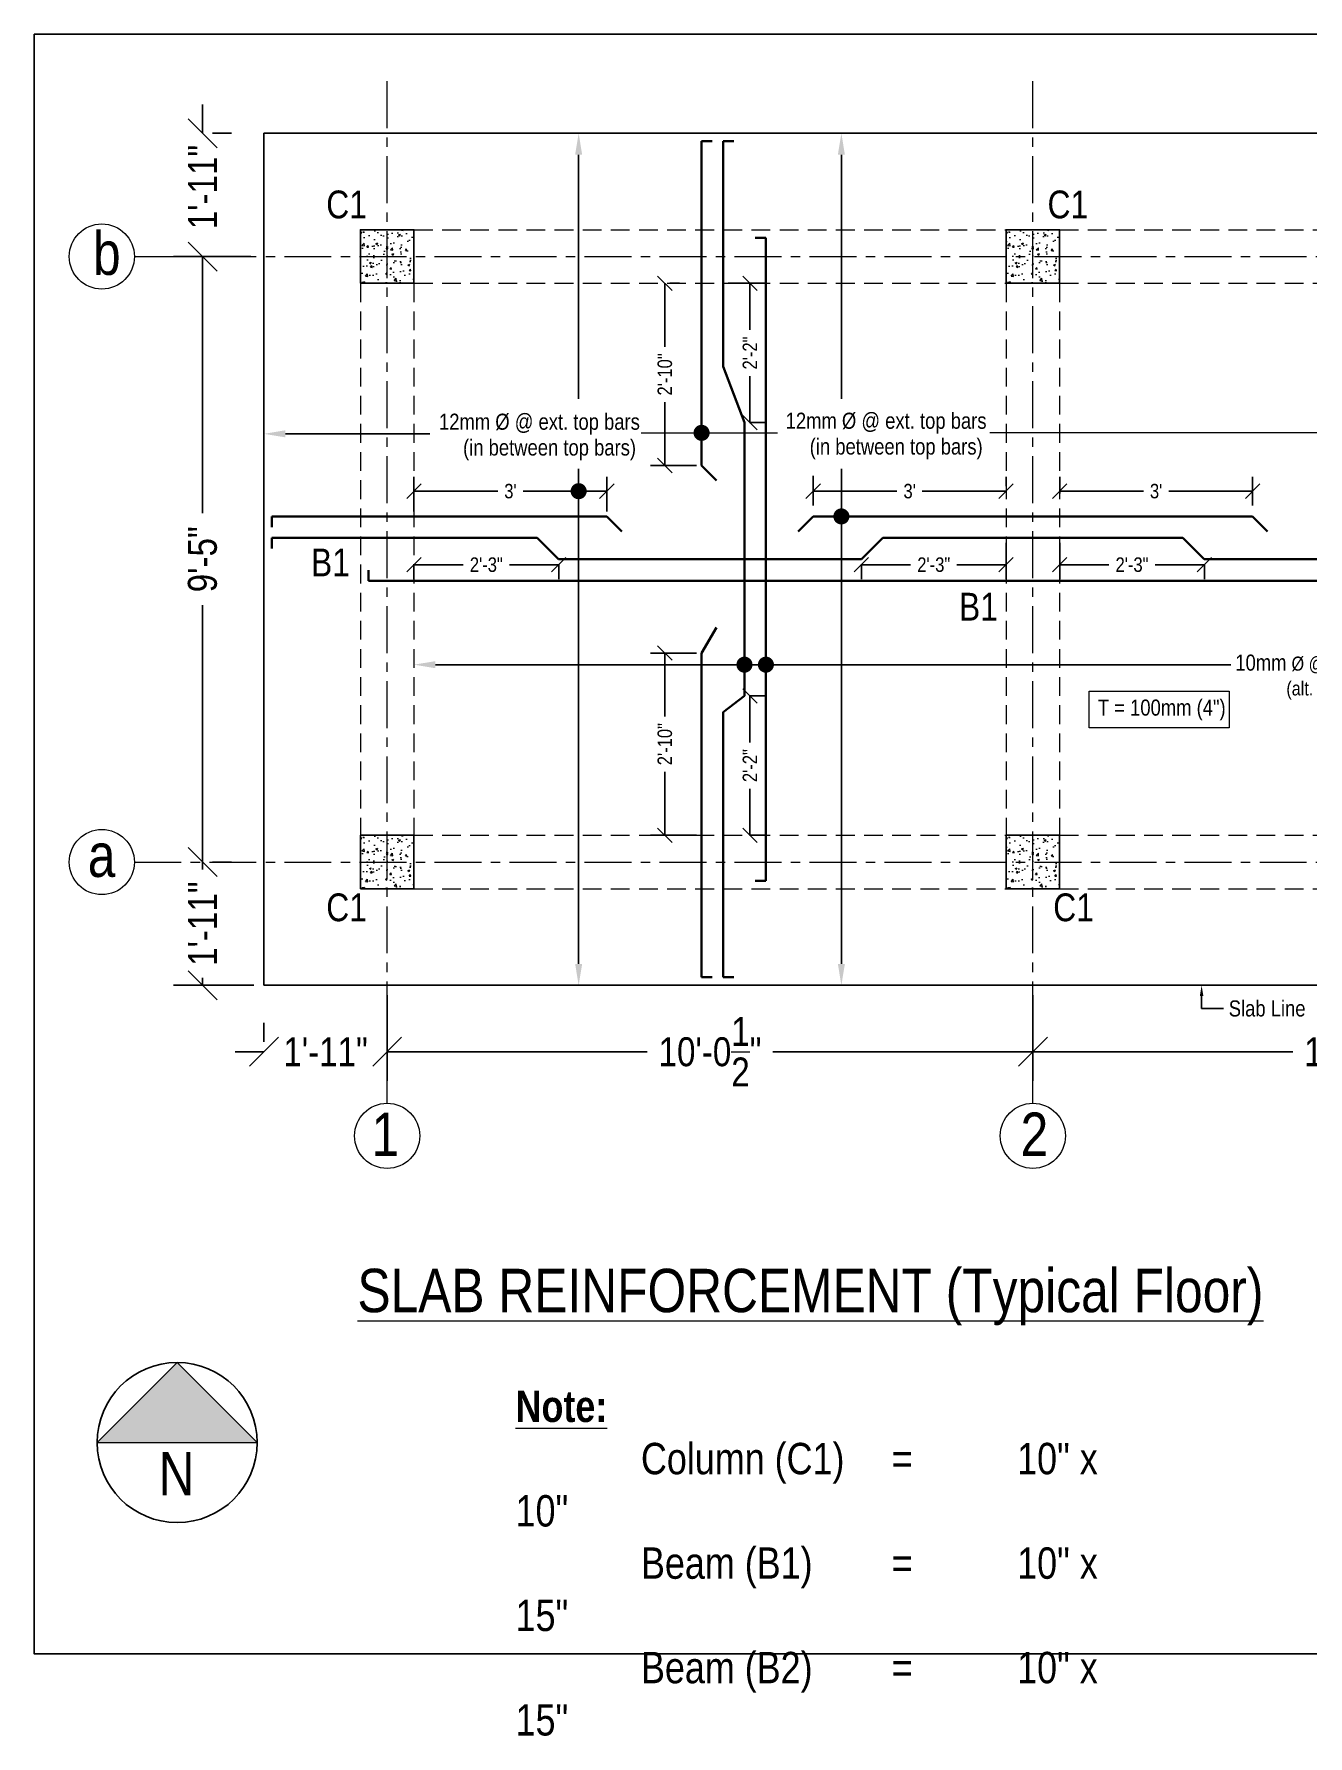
# Model space of a CAD drawing. Header units: inches. Extents: x 133 to 497, y 79 to 396.
# Drawn here: x 133.2 to 370.9, y 78.8 to 396.4 of the extents above; entities that cross this region are included whole.
import ezdxf
from ezdxf import colors
from ezdxf.entities.mleader import LeaderData, LeaderLine
from ezdxf.math import Vec2, Vec3

# ---------------------------------------------------------------- set-up
doc = ezdxf.new("R2010")
doc.units = ezdxf.units.IN
doc.header["$LTSCALE"] = 7
doc.header["$MEASUREMENT"] = 0
doc.header["$PDMODE"] = 3
doc.linetypes.add('CENTER', pattern=[2, 1.25, -0.25, 0.25, -0.25])
doc.linetypes.add('DASHED', pattern=[0.75, 0.5, -0.25])
for name, color, linetype, lineweight in [('Beam', 30, 'DASHED', 18), ('Column', 150, 'Continuous', 25), ('Dimention', 7, 'Continuous', 13), ('Grid line', 120, 'CENTER', 13), ('Hatch', 9, 'Continuous', 13), ('Reinforcement', 1, 'Continuous', 35), ('Slab', 3, 'Continuous', 25), ('Text', 5, 'Continuous', 13)]:
    doc.layers.add(name, color=color, linetype=linetype, lineweight=lineweight)
doc.styles.add('AR_arial narrow', font='ARIALN.TTF')
doc.dimstyles.new('AR_1.0_15', dxfattribs={"dimscale": 15, "dimtxt": 0.18, "dimasz": 0.18, "dimexe": 0.18, "dimexo": 0.0625, "dimgap": 0.09, "dimtad": 0, "dimdec": 4, "dimzin": 0, "dimdsep": 46, "dimlunit": 4, "dimtxsty": 'AR_arial narrow', "dimblk": 'OBLIQUE', "dimcen": 0.09, "dimadec": 0, "dimazin": 0, "dimtfac": 1, "dimtdec": 4, "dimtofl": 0, "dimtmove": 0, "dimatfit": 3, "dimfxl": 1, "dimtolj": 1, "dimtzin": 0, "dimarcsym": 0})
doc.dimstyles.new('AR_1.0_30', dxfattribs={"dimscale": 30, "dimtxt": 0.18, "dimasz": 0.18, "dimexe": 0.18, "dimexo": 0.0625, "dimgap": 0.09, "dimtad": 0, "dimdec": 4, "dimzin": 0, "dimdsep": 46, "dimlunit": 4, "dimtxsty": 'AR_arial narrow', "dimblk": 'OBLIQUE', "dimcen": 0.09, "dimadec": 0, "dimazin": 0, "dimtfac": 1, "dimtdec": 4, "dimtofl": 0, "dimtmove": 0, "dimatfit": 3, "dimfxl": 1, "dimtolj": 1, "dimtzin": 0, "dimarcsym": 0})

# ---------------------------------------------------------------- blocks, each defined once
blk = doc.blocks.new('_Oblique')
at = {"color": 0, "linetype": 'ByBlock', "lineweight": -2}
blk.add_line((-0.5, -0.5), (0.5, 0.5), dxfattribs=at)
blk = doc.blocks.new('*D2')
at = {"layer": 'Defpoints', "color": 0, "transparency": 16777216}
for p in [(199.1, 218.87), (319.6, 218.87), (319.6, 206.47)]:
    blk.add_point(p, dxfattribs=at)
at = {"layer": 'Dimention', "color": 0, "lineweight": -2, "transparency": 16777216}
for p, q in [((199.1, 217), (199.1, 201.07)), ((319.6, 217), (319.6, 201.07)), ((199.1, 206.47), (247.62, 206.47)), ((319.6, 206.47), (271.07, 206.47))]:
    blk.add_line(p, q, dxfattribs=at)
at = {"layer": 'Dimention', "color": 0, "lineweight": -2, "transparency": 16777216, "xscale": 5.399999999999999, "yscale": 5.399999999999999, "zscale": 5.399999999999999, "rotation": 180}
blk.add_blockref('_Oblique', (199.1, 206.47), dxfattribs=at)
at = {"layer": 'Dimention', "color": 0, "lineweight": -2, "transparency": 16777216, "xscale": 5.399999999999999, "yscale": 5.399999999999999, "zscale": 5.399999999999999}
blk.add_blockref('_Oblique', (319.6, 206.47), dxfattribs=at)
at = {"layer": 'Dimention', "color": 0, "transparency": 16777216, "insert": (259.35, 206.47), "char_height": 5.4, "attachment_point": 5, "style": 'AR_arial narrow'}
blk.add_mtext('\\A1;10\'-0{\\H1x;\\S1/2;}"', dxfattribs=at)
blk = doc.blocks.new('*D3')
at = {"layer": 'Defpoints', "color": 0, "transparency": 16777216}
for p in [(319.6, 218.87), (440.1, 206.47), (440.1, 206.47)]:
    blk.add_point(p, dxfattribs=at)
at = {"layer": 'Dimention', "color": 0, "lineweight": -2, "transparency": 16777216}
for p, q in [((319.6, 217), (319.6, 201.07)), ((440.1, 208.34), (440.1, 211.87)), ((319.6, 206.47), (368.12, 206.47)), ((440.1, 206.47), (391.57, 206.47))]:
    blk.add_line(p, q, dxfattribs=at)
at = {"layer": 'Dimention', "color": 0, "lineweight": -2, "transparency": 16777216, "xscale": 5.399999999999999, "yscale": 5.399999999999999, "zscale": 5.399999999999999, "rotation": 180}
blk.add_blockref('_Oblique', (319.6, 206.47), dxfattribs=at)
at = {"layer": 'Dimention', "color": 0, "lineweight": -2, "transparency": 16777216, "xscale": 5.399999999999999, "yscale": 5.399999999999999, "zscale": 5.399999999999999}
blk.add_blockref('_Oblique', (440.1, 206.47), dxfattribs=at)
at = {"layer": 'Dimention', "color": 0, "transparency": 16777216, "insert": (379.85, 206.47), "char_height": 5.4, "attachment_point": 5, "style": 'AR_arial narrow'}
blk.add_mtext('\\A1;10\'-0{\\H1x;\\S1/2;}"', dxfattribs=at)
blk = doc.blocks.new('*D5')
at = {"layer": 'Defpoints', "color": 0, "transparency": 16777216}
for p in [(199.1, 218.87), (176.1, 206.47), (176.1, 206.47)]:
    blk.add_point(p, dxfattribs=at)
at = {"layer": 'Dimention', "color": 0, "lineweight": -2, "transparency": 16777216}
for p, q in [((199.1, 217), (199.1, 201.07)), ((176.1, 208.34), (176.1, 211.87)), ((176.1, 206.47), (170.7, 206.47)), ((199.1, 206.47), (204.5, 206.47))]:
    blk.add_line(p, q, dxfattribs=at)
at = {"layer": 'Dimention', "color": 0, "lineweight": -2, "transparency": 16777216, "xscale": 5.399999999999999, "yscale": 5.399999999999999, "zscale": 5.399999999999999}
blk.add_blockref('_Oblique', (176.1, 206.47), dxfattribs=at)
at = {"layer": 'Dimention', "color": 0, "lineweight": -2, "transparency": 16777216, "xscale": 5.399999999999999, "yscale": 5.399999999999999, "zscale": 5.399999999999999, "rotation": 180}
blk.add_blockref('_Oblique', (199.1, 206.47), dxfattribs=at)
at = {"layer": 'Dimention', "color": 0, "transparency": 16777216, "insert": (187.6, 206.47), "char_height": 5.4, "attachment_point": 5, "style": 'AR_arial narrow'}
blk.add_mtext('\\A1;1\'-11"', dxfattribs=at)
blk = doc.blocks.new('*D6')
at = {"layer": 'Defpoints', "color": 0, "transparency": 16777216}
for p in [(164.64, 241.87), (164.64, 241.87), (176.1, 218.87)]:
    blk.add_point(p, dxfattribs=at)
at = {"layer": 'Dimention', "color": 0, "lineweight": -2, "transparency": 16777216}
for p, q in [((164.64, 241.87), (164.64, 240.47)), ((166.51, 241.87), (170.04, 241.87)), ((164.64, 218.87), (164.64, 220.27)), ((174.22, 218.87), (159.24, 218.87))]:
    blk.add_line(p, q, dxfattribs=at)
at = {"layer": 'Dimention', "color": 0, "lineweight": -2, "transparency": 16777216, "xscale": 5.399999999999999, "yscale": 5.399999999999999, "zscale": 5.399999999999999}
for p, rotation in [((164.64, 241.87), 90), ((164.64, 218.87), 270)]:
    blk.add_blockref('_Oblique', p, dxfattribs=dict(at, rotation=rotation))
at = {"layer": 'Dimention', "color": 0, "transparency": 16777216, "insert": (164.64, 230.37), "char_height": 5.4, "attachment_point": 5, "rotation": 90, "style": 'AR_arial narrow'}
blk.add_mtext('\\A1;1\'-11"', dxfattribs=at)
blk = doc.blocks.new('*D7')
at = {"layer": 'Defpoints', "color": 0, "transparency": 16777216}
for p in [(164.64, 354.87), (175.51, 354.87), (164.64, 241.87)]:
    blk.add_point(p, dxfattribs=at)
at = {"layer": 'Dimention', "color": 0, "lineweight": -2, "transparency": 16777216}
for p, q in [((173.64, 354.87), (159.24, 354.87)), ((164.64, 354.87), (164.64, 306.96)), ((164.64, 241.87), (164.64, 289.78)), ((166.51, 241.87), (170.04, 241.87))]:
    blk.add_line(p, q, dxfattribs=at)
at = {"layer": 'Dimention', "color": 0, "lineweight": -2, "transparency": 16777216, "xscale": 5.399999999999999, "yscale": 5.399999999999999, "zscale": 5.399999999999999}
for p, rotation in [((164.64, 354.87), 90), ((164.64, 241.87), 270)]:
    blk.add_blockref('_Oblique', p, dxfattribs=dict(at, rotation=rotation))
at = {"layer": 'Dimention', "color": 0, "transparency": 16777216, "insert": (164.64, 298.37), "char_height": 5.4, "attachment_point": 5, "rotation": 90, "style": 'AR_arial narrow'}
blk.add_mtext('\\A1;9\'-5"', dxfattribs=at)
blk = doc.blocks.new('*D8')
at = {"layer": 'Defpoints', "color": 0, "transparency": 16777216}
for p in [(164.64, 377.87), (164.64, 377.87), (175.51, 354.87)]:
    blk.add_point(p, dxfattribs=at)
at = {"layer": 'Dimention', "color": 0, "lineweight": -2, "transparency": 16777216}
for p, q in [((164.64, 377.87), (164.64, 383.27)), ((166.51, 377.87), (170.04, 377.87)), ((173.64, 354.87), (159.24, 354.87)), ((164.64, 354.87), (164.64, 349.47))]:
    blk.add_line(p, q, dxfattribs=at)
at = {"layer": 'Dimention', "color": 0, "lineweight": -2, "transparency": 16777216, "xscale": 5.399999999999999, "yscale": 5.399999999999999, "zscale": 5.399999999999999}
for p, rotation in [((164.64, 377.87), 270), ((164.64, 354.87), 90)]:
    blk.add_blockref('_Oblique', p, dxfattribs=dict(at, rotation=rotation))
at = {"layer": 'Dimention', "color": 0, "transparency": 16777216, "insert": (164.64, 367.84), "char_height": 5.4, "attachment_point": 5, "rotation": 90, "style": 'AR_arial narrow'}
blk.add_mtext('\\A1;1\'-11"', dxfattribs=at)
blk = doc.blocks.new('*D9')
at = {"layer": 'Defpoints', "color": 0, "transparency": 16777216}
for p in [(240.1, 311.08), (204.1, 306.37), (240.1, 306.37)]:
    blk.add_point(p, dxfattribs=at)
at = {"layer": 'Dimention', "color": 0, "lineweight": -2, "transparency": 16777216}
for p, q in [((204.1, 307.31), (204.1, 313.78)), ((240.1, 307.31), (240.1, 313.78)), ((204.1, 311.08), (219.73, 311.08)), ((240.1, 311.08), (224.46, 311.08))]:
    blk.add_line(p, q, dxfattribs=at)
at = {"layer": 'Dimention', "color": 0, "lineweight": -2, "transparency": 16777216, "xscale": 2.7, "yscale": 2.7, "zscale": 2.7, "rotation": 180}
blk.add_blockref('_Oblique', (204.1, 311.08), dxfattribs=at)
at = {"layer": 'Dimention', "color": 0, "lineweight": -2, "transparency": 16777216, "xscale": 2.7, "yscale": 2.7, "zscale": 2.7}
blk.add_blockref('_Oblique', (240.1, 311.08), dxfattribs=at)
at = {"layer": 'Dimention', "color": 0, "transparency": 16777216, "insert": (222.1, 311.08), "char_height": 2.7, "attachment_point": 5, "style": 'AR_arial narrow'}
blk.add_mtext("\\A1;3'", dxfattribs=at)
blk = doc.blocks.new('*D10')
at = {"layer": 'Defpoints', "color": 0, "transparency": 16777216}
for p in [(204.1, 298.37), (231.1, 298.37), (231.1, 297.35)]:
    blk.add_point(p, dxfattribs=at)
at = {"layer": 'Dimention', "color": 0, "lineweight": -2, "transparency": 16777216}
for p, q in [((204.1, 297.43), (204.1, 294.65)), ((204.1, 297.35), (213.28, 297.35)), ((231.1, 297.35), (221.91, 297.35)), ((231.1, 297.43), (231.1, 294.65))]:
    blk.add_line(p, q, dxfattribs=at)
at = {"layer": 'Dimention', "color": 0, "lineweight": -2, "transparency": 16777216, "xscale": 2.7, "yscale": 2.7, "zscale": 2.7, "rotation": 180}
blk.add_blockref('_Oblique', (204.1, 297.35), dxfattribs=at)
at = {"layer": 'Dimention', "color": 0, "lineweight": -2, "transparency": 16777216, "xscale": 2.7, "yscale": 2.7, "zscale": 2.7}
blk.add_blockref('_Oblique', (231.1, 297.35), dxfattribs=at)
at = {"layer": 'Dimention', "color": 0, "transparency": 16777216, "insert": (217.6, 297.35), "char_height": 2.7, "attachment_point": 5, "style": 'AR_arial narrow'}
blk.add_mtext('\\A1;2\'-3"', dxfattribs=at)
blk = doc.blocks.new('*D11')
at = {"layer": 'Defpoints', "color": 0, "transparency": 16777216}
for p in [(314.6, 302.37), (287.6, 298.37), (314.6, 297.35)]:
    blk.add_point(p, dxfattribs=at)
at = {"layer": 'Dimention', "color": 0, "lineweight": -2, "transparency": 16777216}
for p, q in [((314.6, 301.43), (314.6, 294.65)), ((287.6, 297.43), (287.6, 294.65)), ((287.6, 297.35), (296.78, 297.35)), ((314.6, 297.35), (305.41, 297.35))]:
    blk.add_line(p, q, dxfattribs=at)
at = {"layer": 'Dimention', "color": 0, "lineweight": -2, "transparency": 16777216, "xscale": 2.7, "yscale": 2.7, "zscale": 2.7, "rotation": 180}
blk.add_blockref('_Oblique', (287.6, 297.35), dxfattribs=at)
at = {"layer": 'Dimention', "color": 0, "lineweight": -2, "transparency": 16777216, "xscale": 2.7, "yscale": 2.7, "zscale": 2.7}
blk.add_blockref('_Oblique', (314.6, 297.35), dxfattribs=at)
at = {"layer": 'Dimention', "color": 0, "transparency": 16777216, "insert": (301.1, 297.35), "char_height": 2.7, "attachment_point": 5, "style": 'AR_arial narrow'}
blk.add_mtext('\\A1;2\'-3"', dxfattribs=at)
blk = doc.blocks.new('*D12')
at = {"layer": 'Defpoints', "color": 0, "transparency": 16777216}
for p in [(324.6, 302.37), (351.6, 298.37), (351.6, 297.35)]:
    blk.add_point(p, dxfattribs=at)
at = {"layer": 'Dimention', "color": 0, "lineweight": -2, "transparency": 16777216}
for p, q in [((324.6, 301.43), (324.6, 294.65)), ((324.6, 297.35), (333.78, 297.35)), ((351.6, 297.35), (342.41, 297.35)), ((351.6, 297.43), (351.6, 294.65))]:
    blk.add_line(p, q, dxfattribs=at)
at = {"layer": 'Dimention', "color": 0, "lineweight": -2, "transparency": 16777216, "xscale": 2.7, "yscale": 2.7, "zscale": 2.7, "rotation": 180}
blk.add_blockref('_Oblique', (324.6, 297.35), dxfattribs=at)
at = {"layer": 'Dimention', "color": 0, "lineweight": -2, "transparency": 16777216, "xscale": 2.7, "yscale": 2.7, "zscale": 2.7}
blk.add_blockref('_Oblique', (351.6, 297.35), dxfattribs=at)
at = {"layer": 'Dimention', "color": 0, "transparency": 16777216, "insert": (338.1, 297.35), "char_height": 2.7, "attachment_point": 5, "style": 'AR_arial narrow'}
blk.add_mtext('\\A1;2\'-3"', dxfattribs=at)
blk = doc.blocks.new('*D16')
at = {"layer": 'Defpoints', "color": 0, "transparency": 16777216}
for p in [(250.92, 280.87), (257.77, 280.87), (257.77, 246.87)]:
    blk.add_point(p, dxfattribs=at)
at = {"layer": 'Dimention', "color": 0, "lineweight": -2, "transparency": 16777216}
for p, q in [((256.84, 280.87), (248.22, 280.87)), ((250.92, 280.87), (250.92, 269.04)), ((250.92, 246.87), (250.92, 258.7)), ((256.84, 246.87), (248.22, 246.87))]:
    blk.add_line(p, q, dxfattribs=at)
at = {"layer": 'Dimention', "color": 0, "lineweight": -2, "transparency": 16777216, "xscale": 2.7, "yscale": 2.7, "zscale": 2.7}
for p, rotation in [((250.92, 280.87), 90), ((250.92, 246.87), 270)]:
    blk.add_blockref('_Oblique', p, dxfattribs=dict(at, rotation=rotation))
at = {"layer": 'Dimention', "color": 0, "transparency": 16777216, "insert": (250.92, 263.87), "char_height": 2.7, "attachment_point": 5, "rotation": 90, "style": 'AR_arial narrow'}
blk.add_mtext('\\A1;2\'-10"', dxfattribs=at)
blk = doc.blocks.new('*D17')
at = {"layer": 'Defpoints', "color": 0, "transparency": 16777216}
for p in [(250.92, 349.87), (250.92, 349.87), (257.77, 315.87)]:
    blk.add_point(p, dxfattribs=at)
at = {"layer": 'Dimention', "color": 0, "lineweight": -2, "transparency": 16777216}
for p, q in [((250.92, 349.87), (250.92, 338.04)), ((251.86, 349.87), (253.62, 349.87)), ((250.92, 315.87), (250.92, 327.7)), ((256.84, 315.87), (248.22, 315.87))]:
    blk.add_line(p, q, dxfattribs=at)
at = {"layer": 'Dimention', "color": 0, "lineweight": -2, "transparency": 16777216, "xscale": 2.7, "yscale": 2.7, "zscale": 2.7}
for p, rotation in [((250.92, 349.87), 90), ((250.92, 315.87), 270)]:
    blk.add_blockref('_Oblique', p, dxfattribs=dict(at, rotation=rotation))
at = {"layer": 'Dimention', "color": 0, "transparency": 16777216, "insert": (250.92, 332.87), "char_height": 2.7, "attachment_point": 5, "rotation": 90, "style": 'AR_arial narrow'}
blk.add_mtext('\\A1;2\'-10"', dxfattribs=at)
blk = doc.blocks.new('*D14')
at = {"layer": 'Defpoints', "color": 0, "transparency": 16777216}
for p in [(265.77, 272.87), (266.79, 272.87), (265.77, 246.87)]:
    blk.add_point(p, dxfattribs=at)
at = {"layer": 'Dimention', "color": 0, "lineweight": -2, "transparency": 16777216}
for p, q in [((266.71, 272.87), (269.49, 272.87)), ((266.79, 272.87), (266.79, 264.18)), ((266.79, 246.87), (266.79, 255.56)), ((266.71, 246.87), (269.49, 246.87))]:
    blk.add_line(p, q, dxfattribs=at)
at = {"layer": 'Dimention', "color": 0, "lineweight": -2, "transparency": 16777216, "xscale": 2.7, "yscale": 2.7, "zscale": 2.7}
for p, rotation in [((266.79, 272.87), 90), ((266.79, 246.87), 270)]:
    blk.add_blockref('_Oblique', p, dxfattribs=dict(at, rotation=rotation))
at = {"layer": 'Dimention', "color": 0, "transparency": 16777216, "insert": (266.79, 259.87), "char_height": 2.7, "attachment_point": 5, "rotation": 90, "style": 'AR_arial narrow'}
blk.add_mtext('\\A1;2\'-2"', dxfattribs=at)
blk = doc.blocks.new('*D15')
at = {"layer": 'Defpoints', "color": 0, "transparency": 16777216}
for p in [(261.77, 349.87), (266.79, 349.87), (265.77, 323.87)]:
    blk.add_point(p, dxfattribs=at)
at = {"layer": 'Dimention', "color": 0, "lineweight": -2, "transparency": 16777216}
for p, q in [((262.71, 349.87), (269.49, 349.87)), ((266.79, 349.87), (266.79, 341.18)), ((266.79, 323.87), (266.79, 332.56)), ((266.71, 323.87), (269.49, 323.87))]:
    blk.add_line(p, q, dxfattribs=at)
at = {"layer": 'Dimention', "color": 0, "lineweight": -2, "transparency": 16777216, "xscale": 2.7, "yscale": 2.7, "zscale": 2.7}
for p, rotation in [((266.79, 349.87), 90), ((266.79, 323.87), 270)]:
    blk.add_blockref('_Oblique', p, dxfattribs=dict(at, rotation=rotation))
at = {"layer": 'Dimention', "color": 0, "transparency": 16777216, "insert": (266.79, 336.87), "char_height": 2.7, "attachment_point": 5, "rotation": 90, "style": 'AR_arial narrow'}
blk.add_mtext('\\A1;2\'-2"', dxfattribs=at)
blk = doc.blocks.new('*D18')
at = {"layer": 'Defpoints', "color": 0, "transparency": 16777216}
for p in [(278.6, 314.9), (314.6, 311.08), (314.6, 311.08)]:
    blk.add_point(p, dxfattribs=at)
at = {"layer": 'Dimention', "color": 0, "lineweight": -2, "transparency": 16777216}
for p, q in [((278.6, 313.97), (278.6, 308.38)), ((314.6, 312.01), (314.6, 313.78)), ((278.6, 311.08), (294.23, 311.08)), ((314.6, 311.08), (298.96, 311.08))]:
    blk.add_line(p, q, dxfattribs=at)
at = {"layer": 'Dimention', "color": 0, "lineweight": -2, "transparency": 16777216, "xscale": 2.7, "yscale": 2.7, "zscale": 2.7, "rotation": 180}
blk.add_blockref('_Oblique', (278.6, 311.08), dxfattribs=at)
at = {"layer": 'Dimention', "color": 0, "lineweight": -2, "transparency": 16777216, "xscale": 2.7, "yscale": 2.7, "zscale": 2.7}
blk.add_blockref('_Oblique', (314.6, 311.08), dxfattribs=at)
at = {"layer": 'Dimention', "color": 0, "transparency": 16777216, "insert": (296.6, 311.08), "char_height": 2.7, "attachment_point": 5, "style": 'AR_arial narrow'}
blk.add_mtext("\\A1;3'", dxfattribs=at)
blk = doc.blocks.new('*D19')
at = {"layer": 'Defpoints', "color": 0, "transparency": 16777216}
for p in [(324.6, 309.73), (360.6, 311.08), (360.6, 307.45)]:
    blk.add_point(p, dxfattribs=at)
at = {"layer": 'Dimention', "color": 0, "lineweight": -2, "transparency": 16777216}
for p, q in [((324.6, 310.66), (324.6, 313.78)), ((360.6, 308.39), (360.6, 313.78)), ((324.6, 311.08), (340.23, 311.08)), ((360.6, 311.08), (344.96, 311.08))]:
    blk.add_line(p, q, dxfattribs=at)
at = {"layer": 'Dimention', "color": 0, "lineweight": -2, "transparency": 16777216, "xscale": 2.7, "yscale": 2.7, "zscale": 2.7, "rotation": 180}
blk.add_blockref('_Oblique', (324.6, 311.08), dxfattribs=at)
at = {"layer": 'Dimention', "color": 0, "lineweight": -2, "transparency": 16777216, "xscale": 2.7, "yscale": 2.7, "zscale": 2.7}
blk.add_blockref('_Oblique', (360.6, 311.08), dxfattribs=at)
at = {"layer": 'Dimention', "color": 0, "transparency": 16777216, "insert": (342.6, 311.08), "char_height": 2.7, "attachment_point": 5, "style": 'AR_arial narrow'}
blk.add_mtext("\\A1;3'", dxfattribs=at)

msp = doc.modelspace()

# ---------------------------------------------------------------- hatches: boundary and pattern name
at = {"layer": 'Dimention'}
h = msp.add_hatch(color=256, dxfattribs=at)
h.dxf.hatch_style = 1
h.paths.add_polyline_path([(159.90213, 148.46749), (144.9648, 133.53016), (174.83946, 133.53016)])
at = {"layer": 'Hatch'}
h = msp.add_hatch(dxfattribs=at)
h.set_pattern_fill('AR-CONC', color=256, scale=0.5)
h.set_pattern_definition([(50, (0, 0), (3.5863, -0.31376), [0.375, -4.125]), (355, (0, 0), (-0.693757, 3.76096), [0.3, -3.3]), (100.4514, (0.299, -0.026), (2.892544, 3.4472), [0.3187, -3.50571]), (46.1842, (0, 1), (5.336207, -0.827596), [0.5625, -6.1875]), (96.6356, (0.4447, 0.931), (4.67331, 4.87059), [0.47805, -5.25857]), (351.1842, (0, 1), (4.67331, 4.87059), [0.45, -4.95]), (21, (0.5, 0.75), (2.984535, -2.013094), [0.375, -4.125]), (326, (0.5, 0.75), (1.216577, 3.62575), [0.3, -3.3]), (71.4514, (0.7487, 0.5822), (4.201112, 1.612656), [0.3187, -3.50571]), (37.5, (0, 0), (0.0607993, 1.6644693), [0, -3.26, 0, -3.35, 0, -3.3125]), (7.5, (0, 0), (1.315348, 1.9720586), [0, -1.91, 0, -3.185, 0, -1.2625]), (327.5, (-1.115, 0), (2.669112, -0.1127744), [0, -1.25, 0, -3.9, 0, -5.175]), (317.5, (-1.615, 0), (2.915931, 0.500525), [0, -1.625, 0, -2.59, 0, -3.675])])
h.paths.add_polyline_path([(194.0952, 349.87046), (204.0952, 349.87046), (204.0952, 359.87046), (194.0952, 359.87046)])
h = msp.add_hatch(dxfattribs=at)
h.set_pattern_fill('AR-CONC', color=256, scale=0.5)
h.set_pattern_definition([(50, (120.5, 0), (3.5863, -0.31376), [0.375, -4.125]), (355, (120.5, 0), (-0.693757, 3.76096), [0.3, -3.3]), (100.4514, (120.799, -0.026), (2.892544, 3.4472), [0.3187, -3.50571]), (46.1842, (120.5, 1), (5.336207, -0.827596), [0.5625, -6.1875]), (96.6356, (120.9447, 0.931), (4.67331, 4.87059), [0.47805, -5.25857]), (351.1842, (120.5, 1), (4.67331, 4.87059), [0.45, -4.95]), (21, (121, 0.75), (2.984535, -2.013094), [0.375, -4.125]), (326, (121, 0.75), (1.216577, 3.62575), [0.3, -3.3]), (71.4514, (121.2487, 0.5822), (4.201112, 1.612656), [0.3187, -3.50571]), (37.5, (120.5, 0), (0.0607993, 1.6644693), [0, -3.26, 0, -3.35, 0, -3.3125]), (7.5, (120.5, 0), (1.315348, 1.9720586), [0, -1.91, 0, -3.185, 0, -1.2625]), (327.5, (119.385, 0), (2.669112, -0.1127744), [0, -1.25, 0, -3.9, 0, -5.175]), (317.5, (118.885, 0), (2.915931, 0.500525), [0, -1.625, 0, -2.59, 0, -3.675])])
h.paths.add_polyline_path([(314.5952, 349.87046), (324.5952, 349.87046), (324.5952, 359.87046), (314.5952, 359.87046)])
h = msp.add_hatch(dxfattribs=at)
h.set_pattern_fill('AR-CONC', color=256, scale=0.5)
h.set_pattern_definition([(50, (0, -113), (3.5863, -0.31376), [0.375, -4.125]), (355, (0, -113), (-0.693757, 3.76096), [0.3, -3.3]), (100.4514, (0.299, -113.026), (2.892544, 3.4472), [0.3187, -3.50571]), (46.1842, (0, -112), (5.336207, -0.827596), [0.5625, -6.1875]), (96.6356, (0.4447, -112.069), (4.67331, 4.87059), [0.47805, -5.25857]), (351.1842, (0, -112), (4.67331, 4.87059), [0.45, -4.95]), (21, (0.5, -112.25), (2.984535, -2.013094), [0.375, -4.125]), (326, (0.5, -112.25), (1.216577, 3.62575), [0.3, -3.3]), (71.4514, (0.7487, -112.4178), (4.201112, 1.612656), [0.3187, -3.50571]), (37.5, (0, -113), (0.0607993, 1.6644693), [0, -3.26, 0, -3.35, 0, -3.3125]), (7.5, (0, -113), (1.315348, 1.9720586), [0, -1.91, 0, -3.185, 0, -1.2625]), (327.5, (-1.115, -113), (2.669112, -0.1127744), [0, -1.25, 0, -3.9, 0, -5.175]), (317.5, (-1.615, -113), (2.915931, 0.500525), [0, -1.625, 0, -2.59, 0, -3.675])])
h.paths.add_polyline_path([(194.0952, 236.87046), (204.0952, 236.87046), (204.0952, 246.87046), (194.0952, 246.87046)])
h = msp.add_hatch(dxfattribs=at)
h.set_pattern_fill('AR-CONC', color=256, scale=0.5)
h.set_pattern_definition([(50, (120.5, -113), (3.5863, -0.31376), [0.375, -4.125]), (355, (120.5, -113), (-0.693757, 3.76096), [0.3, -3.3]), (100.4514, (120.799, -113.026), (2.892544, 3.4472), [0.3187, -3.50571]), (46.1842, (120.5, -112), (5.336207, -0.827596), [0.5625, -6.1875]), (96.6356, (120.9447, -112.069), (4.67331, 4.87059), [0.47805, -5.25857]), (351.1842, (120.5, -112), (4.67331, 4.87059), [0.45, -4.95]), (21, (121, -112.25), (2.984535, -2.013094), [0.375, -4.125]), (326, (121, -112.25), (1.216577, 3.62575), [0.3, -3.3]), (71.4514, (121.2487, -112.4178), (4.201112, 1.612656), [0.3187, -3.50571]), (37.5, (120.5, -113), (0.0607993, 1.6644693), [0, -3.26, 0, -3.35, 0, -3.3125]), (7.5, (120.5, -113), (1.315348, 1.9720586), [0, -1.91, 0, -3.185, 0, -1.2625]), (327.5, (119.385, -113), (2.669112, -0.1127744), [0, -1.25, 0, -3.9, 0, -5.175]), (317.5, (118.885, -113), (2.915931, 0.500525), [0, -1.625, 0, -2.59, 0, -3.675])])
h.paths.add_polyline_path([(314.5952, 236.87046), (324.5952, 236.87046), (324.5952, 246.87046), (314.5952, 246.87046)])

# ---------------------------------------------------------------- linework, layer by layer
msp.add_lwpolyline([(133.19285, 396.39308), (496.85952, 396.39308), (496.85952, 94.12103), (133.19285, 94.12103)], close=True)
msp.add_circle((159.90213, 133.53016), 14.93733)
at = {"layer": 'Beam'}
for p, q in [((204.0952, 359.87046), (314.5952, 359.87046)), ((322.37816, 359.87046), (322.57159, 359.87046)), ((324.5952, 359.87046), (435.0952, 359.87046)), ((194.0952, 349.87046), (194.0952, 246.87046)), ((204.0952, 349.87046), (314.5952, 349.87046)), ((204.0952, 349.87046), (204.0952, 246.87046)), ((314.5952, 349.87046), (314.5952, 246.87046)), ((324.5952, 349.87046), (435.0952, 349.87046)), ((324.5952, 349.87046), (324.5952, 246.87046)), ((204.0952, 246.87046), (314.5952, 246.87046)), ((324.5952, 246.87046), (435.0952, 246.87046)), ((204.0952, 236.87046), (314.5952, 236.87046)), ((324.5952, 236.87046), (435.0952, 236.87046))]:
    msp.add_line(p, q, dxfattribs=at)
at = {"layer": 'Column'}
for points in [[(194.0952, 349.87046), (204.0952, 349.87046), (204.0952, 359.87046), (194.0952, 359.87046)], [(314.5952, 349.87046), (324.5952, 349.87046), (324.5952, 359.87046), (314.5952, 359.87046)], [(194.0952, 236.87046), (204.0952, 236.87046), (204.0952, 246.87046), (194.0952, 246.87046)], [(314.5952, 236.87046), (324.5952, 236.87046), (324.5952, 246.87046), (314.5952, 246.87046)]]:
    msp.add_lwpolyline(points, close=True, dxfattribs=at)
at = {"layer": 'Dimention'}
for p, q in [((246.48473, 321.96567), (271.96517, 321.96567)), ((380.46123, 321.96567), (311.55342, 321.96567)), ((159.90213, 148.46749), (144.9648, 133.53016)), ((174.83946, 133.53016), (159.90213, 148.46749)), ((144.9648, 133.53016), (174.83946, 133.53016))]:
    msp.add_line(p, q, dxfattribs=at)
msp.add_lwpolyline([(330.10302, 273.75249), (356.2421, 273.75249), (356.2421, 266.90637), (330.10302, 266.90637)], close=True, dxfattribs=at)
at = {"layer": 'Grid line'}
for p, q in [((199.0952, 196.84701), (199.0952, 389.25342)), ((319.5952, 196.84701), (319.5952, 389.25342)), ((151.92296, 354.87046), (475.68878, 354.87046)), ((151.92296, 241.87046), (475.68878, 241.87046))]:
    msp.add_line(p, q, dxfattribs=at)
at = {"layer": 'Grid line', "linetype": 'Continuous'}
for centre in [(145.84384, 354.87046), (145.84384, 241.87046), (199.0952, 190.7679), (319.5952, 190.7679)]:
    msp.add_circle(centre, 6.07912, dxfattribs=at)
at = {"layer": 'Reinforcement'}
for p, q in [((257.77446, 315.87046), (257.77446, 376.37046)), ((257.77446, 376.37046), (259.77446, 376.37046)), ((261.77446, 334.37046), (261.77446, 376.37046)), ((261.77446, 376.37046), (263.77446, 376.37046)), ((269.77446, 358.37046), (267.77446, 358.37046)), ((269.77446, 238.37046), (269.77446, 358.37046)), ((265.77446, 323.87046), (261.77446, 334.37046)), ((265.77446, 323.87046), (261.77446, 334.37046)), ((265.77446, 323.87046), (261.77446, 334.37046)), ((265.77446, 272.87046), (265.77446, 323.87046)), ((260.57446, 313.07046), (257.77446, 315.87046)), ((260.57446, 313.07046), (257.77446, 315.87046)), ((177.5952, 306.37046), (240.0952, 306.37046)), ((177.5952, 306.37046), (177.5952, 304.37046)), ((242.8952, 303.57046), (240.0952, 306.37046)), ((242.8952, 303.57046), (240.0952, 306.37046)), ((275.7952, 303.57046), (278.5952, 306.37046)), ((275.7952, 303.57046), (278.5952, 306.37046)), ((278.5952, 306.37046), (360.5952, 306.37046)), ((363.3952, 303.57046), (360.5952, 306.37046)), ((363.3952, 303.57046), (360.5952, 306.37046)), ((177.5952, 302.37046), (227.0952, 302.37046)), ((177.5952, 302.37046), (177.5952, 300.37046)), ((231.0952, 298.37046), (227.0952, 302.37046)), ((231.0952, 298.37046), (227.0952, 302.37046)), ((231.0952, 298.37046), (227.0952, 302.37046)), ((287.5952, 298.37046), (291.5952, 302.37046)), ((287.5952, 298.37046), (291.5952, 302.37046)), ((287.5952, 298.37046), (291.5952, 302.37046)), ((291.5952, 302.37046), (347.5952, 302.37046)), ((351.5952, 298.37046), (347.5952, 302.37046)), ((195.5952, 294.37046), (195.5952, 296.37046)), ((231.0952, 298.37046), (287.5952, 298.37046)), ((351.5952, 298.37046), (408.0952, 298.37046)), ((195.5952, 294.37046), (443.5952, 294.37046)), ((260.57446, 285.67046), (257.77446, 280.87046)), ((260.57446, 285.67046), (257.77446, 280.87046)), ((257.77446, 220.37046), (257.77446, 280.87046)), ((265.77446, 272.87046), (261.77446, 269.87046)), ((265.77446, 272.87046), (261.77446, 269.87046)), ((265.77446, 272.87046), (261.77446, 269.87046)), ((261.77446, 220.37046), (261.77446, 269.87046)), ((269.77446, 238.37046), (267.77446, 238.37046)), ((257.77446, 220.37046), (259.77446, 220.37046)), ((261.77446, 220.37046), (263.77446, 220.37046))]:
    msp.add_line(p, q, dxfattribs=at)
at = {"layer": 'Reinforcement', "const_width": 1.5}
for points in [[(257.02446, 321.96567, 1), (258.52446, 321.96567, 1)], [(234.07996, 311.07626, 1), (235.57996, 311.07626, 1)], [(283.11044, 306.37046, 1), (284.61044, 306.37046, 1)], [(265.02446, 278.70234, 1), (266.52446, 278.70234, 1)], [(269.02446, 278.70234, 1), (270.52446, 278.70234, 1)]]:
    msp.add_lwpolyline(points, format="xyb", close=True, dxfattribs=at)
at = {"layer": 'Slab'}
for p, q in [((176.0952, 218.87046), (176.0952, 377.87046)), ((176.0952, 377.87046), (463.0952, 377.87046)), ((176.0952, 218.87046), (463.0952, 218.87046))]:
    msp.add_line(p, q, dxfattribs=at)

# ---------------------------------------------------------------- texts
at = {"layer": 'Dimention', "style": 'AR_arial narrow'}
for s, p in [('12mm Ø @ ext. top bars', (208.76678, 322.54478)), ('12mm Ø @ ext. top bars', (273.45888, 322.72719)), ('(in between top bars)', (213.25654, 317.73578)), ('(in between top bars)', (277.94865, 317.91819)), ('T = 100mm (4")', (331.7231, 269.19409))]:
    msp.add_text(s, height=3, dxfattribs=at).set_placement(p)
at = {"layer": 'Dimention', "linetype": 'Continuous', "style": 'AR_arial narrow'}
msp.add_text('N', height=8.1, dxfattribs=at).set_placement((156.44255, 123.68913))
at = {"layer": 'Grid line', "linetype": 'Continuous', "style": 'AR_arial narrow'}
for s, height, p in [('C1', 5.184, (187.72636, 361.99964)), ('C1', 5.184, (322.33234, 361.99964)), ('b ', 8.1, (144.20054, 351.44532)), ('B1', 5.184, (184.87226, 295.18552)), ('B1', 5.184, (305.80697, 286.93005)), ('a', 8.1, (143.22864, 239.09322)), ('C1', 5.184, (187.72636, 230.82687)), ('C1', 5.184, (323.39364, 230.82687)), ('1', 8.1, (196.15603, 187.0188)), ('2', 8.1, (317.30397, 187.0188))]:
    msp.add_text(s, height=height, dxfattribs=at).set_placement(p)
at = {"layer": 'Text', "linetype": 'Continuous', "style": 'AR_arial narrow'}
msp.add_text('%%USLAB REINFORCEMENT (Typical Floor)', height=8.1, dxfattribs=at).set_placement((193.54417, 157.86005))
at = {"layer": 'Text', "insert": (223.05841, 143.22317), "char_height": 5.85, "attachment_point": 1, "style": 'AR_arial narrow'}
msp.add_mtext_dynamic_manual_height_columns('{\\fArial Narrow|b1|i0|c0|p34;\\LNote:\\P\\pxt1,9,11;}^IColumn (C1)^I=^I10" x 10"\\P^IBeam (B1)^I=^I10" x 15"\\P^IBeam (B2)^I=^I10" x 15"', width=111.0058307, gutter_width=29.25, heights=[0], dxfattribs=at)

# ---------------------------------------------------------------- dimensions: what is measured, and where the dimension line sits
at = {"layer": 'Dimention'}
dim = msp.add_linear_dim(base=(164.6383, 377.87046), p1=(175.51436, 354.87046), p2=(164.6383, 377.87046), angle=90, dimstyle='AR_1.0_30', override={"dimtmove": 1}, dxfattribs=at)
dim.commit()
dim.dimension.update_dxf_attribs({"geometry": '*D8', "text_midpoint": (164.6383, 367.83573), "dimtype": 160})
for base, p1, p2, dimstyle, picture, middle in [((164.6383, 354.87046), (164.6383, 241.87046), (175.51436, 354.87046), 'AR_1.0_30', '*D7', (164.6383, 298.37046)), ((250.92073, 349.87046), (257.77446, 315.87046), (250.92073, 349.87046), 'AR_1.0_15', '*D17', (250.92073, 332.87046)), ((266.79013, 349.87046), (265.77446, 323.87046), (261.77446, 349.87046), 'AR_1.0_15', '*D15', (266.79013, 336.87046))]:
    dim = msp.add_linear_dim(base=base, p1=p1, p2=p2, angle=90, dimstyle=dimstyle, override={"dimtmove": 1}, dxfattribs=at)
    dim.commit()
    dim.dimension.update_dxf_attribs({"geometry": picture, "text_midpoint": middle})
for base, p1, p2, dimstyle, picture, middle in [((314.5952, 311.07626), (278.5952, 314.90373), (314.5952, 311.07626), 'AR_1.0_15', '*D18', (296.5952, 311.07626)), ((360.5952, 311.07626), (324.5952, 309.72626), (360.5952, 307.45348), 'AR_1.0_15', '*D19', (342.5952, 311.07626)), ((314.5952, 297.35479), (287.5952, 298.37046), (314.5952, 302.37046), 'AR_1.0_15', '*D11', (301.0952, 297.35479)), ((351.5952, 297.35479), (324.5952, 302.37046), (351.5952, 298.37046), 'AR_1.0_15', '*D12', (338.0952, 297.35479)), ((176.0952, 206.46962), (199.0952, 218.87046), (176.0952, 206.46962), 'AR_1.0_30', '*D5', (187.5952, 206.46962)), ((440.0952, 206.46962), (319.5952, 218.87046), (440.0952, 206.46962), 'AR_1.0_30', '*D3', (379.8452, 206.46962))]:
    dim = msp.add_linear_dim(base=base, p1=p1, p2=p2, dimstyle=dimstyle, override={"dimtmove": 1}, dxfattribs=at)
    dim.commit()
    dim.dimension.update_dxf_attribs({"geometry": picture, "text_midpoint": middle})
dim = msp.add_linear_dim(base=(240.0952, 311.07626), p1=(204.0952, 306.37046), p2=(240.0952, 306.37046), dimstyle='AR_1.0_15', dxfattribs=at)
dim.commit()
dim.dimension.update_dxf_attribs({"geometry": '*D9', "text_midpoint": (222.0952, 311.07626), "dimtype": 160})
for base, p1, p2, dimstyle, picture, middle in [((231.0952, 297.35479), (204.0952, 298.37046), (231.0952, 298.37046), 'AR_1.0_15', '*D10', (217.5952, 297.35479)), ((319.5952, 206.46962), (199.0952, 218.87046), (319.5952, 218.87046), 'AR_1.0_30', '*D2', (259.3452, 206.46962))]:
    dim = msp.add_linear_dim(base=base, p1=p1, p2=p2, dimstyle=dimstyle, dxfattribs=at)
    dim.commit()
    dim.dimension.update_dxf_attribs({"geometry": picture, "text_midpoint": middle})
for base, p1, p2, picture, middle in [((250.92073, 280.87046), (257.77446, 246.87046), (257.77446, 280.87046), '*D16', (250.92073, 263.87046)), ((266.79013, 272.87046), (265.77446, 246.87046), (265.77446, 272.87046), '*D14', (266.79013, 259.87046))]:
    dim = msp.add_linear_dim(base=base, p1=p1, p2=p2, angle=90, dimstyle='AR_1.0_15', dxfattribs=at)
    dim.commit()
    dim.dimension.update_dxf_attribs({"geometry": picture, "text_midpoint": middle})
dim = msp.add_linear_dim(base=(164.6383, 241.87046), p1=(176.0952, 218.87046), p2=(164.6383, 241.87046), angle=90, dimstyle='AR_1.0_30', dxfattribs=at)
dim.commit()
dim.dimension.update_dxf_attribs({"geometry": '*D6', "text_midpoint": (164.6383, 230.37046), "dimtype": 160})

# ---------------------------------------------------------------- leaders
ml = msp.add_multileader_mtext('Standard', dxfattribs=at)
ml.set_content('', color=256, style='AR_arial narrow')
ml.set_leader_properties()
ml.build(insert=Vec2(0, 0))
ml.multileader.update_dxf_attribs({"dogleg_length": 0.36})
ctx = ml.context
ctx.base_point, ctx.char_height, ctx.landing_gap_size, ctx.plane_origin, ctx.plane_x_axis, ctx.plane_y_axis = Vec3(234.82996, 328.3028), 3, 1, Vec3(234.82996, 377.87046), Vec3(0, -1), Vec3(1, 0)
notes = []
notes.append((ctx, [(0, (1, 1, 0), (234.82996, 328.6628), (0, -1), 0.36, [(0, [(234.82996, 377.87046)], 0, [])])]))
ctx.mtext.insert, ctx.mtext.text_direction, ctx.mtext.rotation, ctx.mtext.flow_direction = Vec3(236.32996, 327.3028), Vec3(0, -1), 4.71238898, 5
ml = msp.add_multileader_mtext('Standard', dxfattribs=at)
ml.set_content('', color=256, style='AR_arial narrow')
ml.set_leader_properties()
ml.build(insert=Vec2(0, 0))
ml.multileader.update_dxf_attribs({"dogleg_length": 0.36})
ctx = ml.context
ctx.base_point, ctx.char_height, ctx.landing_gap_size, ctx.plane_origin, ctx.plane_x_axis, ctx.plane_y_axis = Vec3(283.86044, 328.3028), 3, 1, Vec3(283.86044, 377.87046), Vec3(0, -1), Vec3(1, 0)
notes.append((ctx, [(0, (1, 1, 0), (283.86044, 328.6628), (0, -1), 0.36, [(0, [(283.86044, 377.87046)], 0, [])])]))
ctx.mtext.insert, ctx.mtext.text_direction, ctx.mtext.rotation, ctx.mtext.flow_direction = Vec3(285.36044, 327.3028), Vec3(0, -1), 4.71238898, 5
ml = msp.add_multileader_mtext('Standard', dxfattribs=at)
ml.set_content('', color=256, style='AR_arial narrow')
ml.set_leader_properties()
ml.build(insert=Vec2(0, 0))
ml.multileader.update_dxf_attribs({"dogleg_length": 0.36})
ctx = ml.context
ctx.base_point, ctx.char_height, ctx.landing_gap_size, ctx.plane_origin = Vec3(207.03512, 321.78327), 3, 1, Vec3(176.0952, 321.78327)
notes.append((ctx, [(0, (1, 1, 0), (206.67512, 321.78327), (1, 0), 0.36, [(0, [(176.0952, 321.78327)], 0, [])])]))
ctx.mtext.insert, ctx.mtext.flow_direction = Vec3(208.03512, 323.28327), 5
ml = msp.add_multileader_mtext('Standard', dxfattribs=at)
ml.set_content('', color=256, style='AR_arial narrow')
ml.set_leader_properties()
ml.build(insert=Vec2(0, 0))
ml.multileader.update_dxf_attribs({"dogleg_length": 0.36})
ctx = ml.context
ctx.base_point, ctx.char_height, ctx.landing_gap_size, ctx.plane_origin, ctx.plane_x_axis, ctx.plane_y_axis = Vec3(234.82996, 317.26373), 3, 1, Vec3(234.82996, 265.69607), Vec3(0, -1), Vec3(1, 0)
ctx.text_align_type = 2
notes.append((ctx, [(0, (1, 1, 0), (234.82996, 314.90373), (0, 1), 0.36, [(0, [(234.82996, 218.87046)], 0, [])])]))
ctx.mtext.insert, ctx.mtext.text_direction, ctx.mtext.rotation, ctx.mtext.alignment, ctx.mtext.flow_direction = Vec3(236.32996, 316.26373), Vec3(0, -1), 4.71238898, 3, 5
ml = msp.add_multileader_mtext('Standard', dxfattribs=at)
ml.set_content('', color=256, style='AR_arial narrow')
ml.set_leader_properties()
ml.build(insert=Vec2(0, 0))
ml.multileader.update_dxf_attribs({"dogleg_length": 0.36})
ctx = ml.context
ctx.base_point, ctx.char_height, ctx.landing_gap_size, ctx.plane_origin, ctx.plane_x_axis, ctx.plane_y_axis = Vec3(283.86044, 317.26373), 3, 1, Vec3(283.86044, 265.69607), Vec3(0, -1), Vec3(1, 0)
ctx.text_align_type = 2
notes.append((ctx, [(0, (1, 1, 0), (283.86044, 314.90373), (0, 1), 0.36, [(0, [(283.86044, 218.87046)], 0, [])])]))
ctx.mtext.insert, ctx.mtext.text_direction, ctx.mtext.rotation, ctx.mtext.alignment, ctx.mtext.flow_direction = Vec3(285.36044, 316.26373), Vec3(0, -1), 4.71238898, 3, 5
ml = msp.add_multileader_mtext('Standard', dxfattribs=at)
ml.set_content('10mm {\\fArial Narrow|b0|i0|c0|p34;\\H0.875x;Ø @175mm c/c\\P(alt. ckd.)}', color=256, style='AR_arial narrow')
ml.set_leader_properties()
ml.build(insert=Vec2(0, 0))
ml.multileader.update_dxf_attribs({"dogleg_length": 0.36})
ctx = ml.context
ctx.base_point, ctx.char_height, ctx.landing_gap_size, ctx.plane_origin = Vec3(356.56846, 278.70234), 3, 1, Vec3(204.0952, 278.70234)
ctx.text_align_type = 1
notes.append((ctx, [(0, (1, 1, 0), (356.20846, 278.70234), (1, 0), 0.36, [(0, [(204.0952, 278.70234)], 0, [])])]))
ctx.mtext.insert, ctx.mtext.width, ctx.mtext.alignment, ctx.mtext.flow_direction = Vec3(373.08978, 280.58821), 40.6485035, 2, 5
ml = msp.add_multileader_mtext('Standard', dxfattribs=at)
ml.set_content('{\\C256;Slab Line}', color=256, style='AR_arial narrow')
ml.set_leader_properties()
ml.build(insert=Vec2(0, 0))
ml.multileader.update_dxf_attribs({"dogleg_length": 0.36, "arrow_head_size": 2})
ctx = ml.context
ctx.base_point, ctx.char_height, ctx.arrow_head_size, ctx.landing_gap_size, ctx.plane_origin = Vec3(355.14937, 214.52234), 3, 2, 1, Vec3(351.08991, 218.87046)
notes.append((ctx, [(0, (1, 1, 0), (351.08991, 214.52234), (1, 0), 4.05945, [(0, [(351.08991, 218.87046)], 0, [])])]))
ctx.mtext.insert, ctx.mtext.flow_direction = Vec3(356.14937, 216.04792), 5
for ctx, leaders in notes:
    for number, flags, end, landing, length, lines in leaders:
        leader = LeaderData()
        leader.index, (leader.has_last_leader_line, leader.has_dogleg_vector, leader.attachment_direction) = number, flags
        leader.last_leader_point, leader.dogleg_vector, leader.dogleg_length = Vec3(end), Vec3(landing), length
        for number, points, colour, breaks in lines:
            line = LeaderLine()
            line.index, line.vertices, line.color, line.breaks = number, Vec3.list(points), colors.encode_raw_color(colour), breaks
            leader.lines.append(line)
        ctx.leaders.append(leader)

doc.saveas('drawing.dxf')
